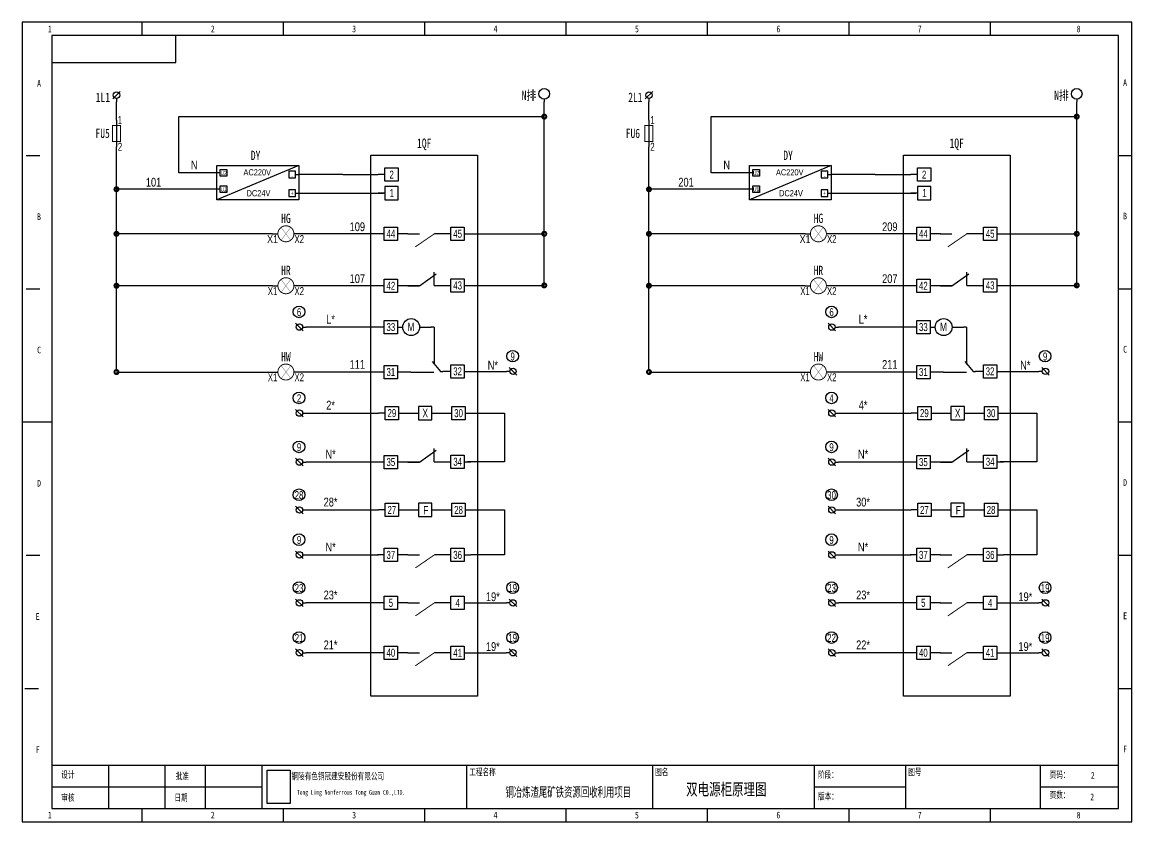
# Model space of a CAD drawing. Header units: millimetres. Extents: x 401220 to 2750366, y -101310 to 943175.
# Drawn here: x 1178820 to 1243186, y 174653 to 221053 of the extents above; entities that cross this region are included whole.
import ezdxf
from ezdxf.enums import TextEntityAlignment as Align

# ---------------------------------------------------------------- set-up
doc = ezdxf.new("R2010")
doc.units = ezdxf.units.MM
for name, color, linetype in [('CONNECT', 3, 'Continuous'), ('DIM', 1, 'Continuous'), ('TEXT', 4, 'Continuous')]:
    doc.layers.add(name, color=color, linetype=linetype)
doc.layers.add('SW', color=8, linetype='Continuous', lineweight=20)
doc.styles.add('IDQSTYLE', font='NSimSun.ttf', dxfattribs={"width": 0.7})
doc.styles.add('NERIN_ISOCP', font='simsun.ttf', dxfattribs={"width": 0.75})
doc.styles.get("Standard").update_dxf_attribs({"font": 'arial.ttf', "bigfont": 'hzdx.shx'})
doc.styles.add('标准', font='NSimSun.ttf', dxfattribs={"width": 0.667})

# ---------------------------------------------------------------- blocks, each defined once
blk = doc.blocks.new('SYMB2_M_PWF31')
at = {"color": 7}
for p, q in [((0, 0), (2, 0)), ((10, 0), (8, 0))]:
    blk.add_line(p, q, dxfattribs=at)
at = {"color": 7, "const_width": 0.35}
blk.add_lwpolyline([(2, 0, 1), (8, 0, 1), (2, 0, -0.185156)], format="xyb", dxfattribs=at)
at = {"color": 7, "const_width": 0.1}
for points in [[(6.8, 2.4), (3.2, -2.4)], [(3.2, 2.4), (6.8, -2.4)]]:
    blk.add_lwpolyline(points, dxfattribs=at)
blk = doc.blocks.new('SYMB2_M_PWF20')
at = {"color": 7}
blk.add_line((0, 0), (10, 0), dxfattribs=at)
at = {"color": 7, "const_width": 0.35}
blk.add_lwpolyline([(8, -1.5), (8, 1.5), (2, 1.5), (2, -1.5)], close=True, dxfattribs=at)
blk = doc.blocks.new('SYMB2_S_PWF27')
blk.add_line((-5, 0), (0, 0))
blk.add_lwpolyline([(-15, 5), (-5, 5), (-5, -5), (-15, -5)], close=True)
blk = doc.blocks.new('SYMB2_S_PWF30')
at = {"xscale": 0.5000000000000007, "yscale": 0.5000000000000007, "zscale": 0.5000000000000007, "rotation": 179.9999969295298}
blk.add_blockref('SYMB2_S_PWF27', (0, 0), dxfattribs=at)
blk = doc.blocks.new('SYMB2_S_PWF22a')
for p, q in [((1.41, 3.91), (-1.41, 1.09)), ((0, 1.3), (0, 0))]:
    blk.add_line(p, q)
blk.add_circle((0, 2.5), 1.2)
blk = doc.blocks.new('SYMB2_S_PWF15')
blk.add_line((0, 1), (0, 0))
blk.add_circle((0, 3), 2)
blk = doc.blocks.new('SYMB2_S_PWF23a')
for p, q in [((0, -1.3), (0, 0)), ((1.41, -1.09), (-1.41, -3.91))]:
    blk.add_line(p, q)
blk.add_circle((0, -2.5), 1.2)

msp = doc.modelspace()

# ---------------------------------------------------------------- linework, layer by layer
at = {"ltscale": 4}
for p, q in [((1185772.25921, 220271.63289), (1185772.25921, 221052.77035)), ((1193974.20256, 220271.63289), (1193974.20256, 221052.77035)), ((1202176.14591, 220271.63289), (1202176.14591, 221052.77035)), ((1210378.08926, 220271.63289), (1210378.08926, 221052.77035)), ((1218580.03261, 220271.63289), (1218580.03261, 221052.77035)), ((1226781.97596, 220271.63289), (1226781.97596, 221052.77035)), ((1234983.91931, 220271.63289), (1234983.91931, 221052.77035)), ((1187725.10287, 218709.35797), (1187725.10287, 220271.63289)), ((1180538.63822, 218709.35797), (1187725.10287, 218709.35797)), ((1179054.47704, 213319.50948), (1179835.6145, 213319.50948)), ((1242404.7252, 213319.50948), (1243185.86266, 213319.50948)), ((1179054.47704, 205586.24861), (1179835.6145, 205586.24861)), ((1242404.7252, 205586.24861), (1243185.86266, 205586.24861)), ((1178820.1358, 197852.98774), (1180538.63822, 197852.98774)), ((1242404.7252, 197852.98774), (1243185.86266, 197852.98774)), ((1179054.47704, 190119.72686), (1179835.6145, 190119.72686)), ((1242404.7252, 190119.72686), (1243185.86266, 190119.72686)), ((1178976.3633, 182386.46599), (1179757.50076, 182386.46599)), ((1242404.7252, 182386.46599), (1243185.86266, 182386.46599)), ((1180538.63822, 177933.98246), (1242404.7252, 177933.98246)), ((1183819.41556, 177933.98246), (1183819.41556, 175434.34258)), ((1187100.1929, 177933.98246), (1187100.1929, 175434.34258)), ((1189443.60529, 177933.98246), (1189443.60529, 175434.34258)), ((1192724.38263, 177933.98246), (1192724.38263, 175434.34258)), ((1204597.67205, 177933.98246), (1204597.67205, 175434.34258)), ((1215377.36902, 177933.98246), (1215377.36902, 175434.34258)), ((1224751.01856, 177933.98246), (1224751.01856, 175434.34258)), ((1230062.7533, 177933.98246), (1230062.7533, 175434.34258)), ((1237874.12792, 177933.98246), (1237874.12792, 175434.34258)), ((1180538.63822, 176684.16252), (1192724.38263, 176684.16252)), ((1224751.01856, 176684.16252), (1230062.7533, 176684.16252)), ((1237874.12792, 176684.16252), (1242404.7252, 176684.16252)), ((1185772.25921, 174653.20512), (1185772.25921, 175434.34258)), ((1193974.20256, 174653.20512), (1193974.20256, 175434.34258)), ((1202176.14591, 174653.20512), (1202176.14591, 175434.34258)), ((1210378.08926, 174653.20512), (1210378.08926, 175434.34258)), ((1218580.03261, 174653.20512), (1218580.03261, 175434.34258)), ((1226781.97596, 174653.20512), (1226781.97596, 175434.34258)), ((1234983.91931, 174653.20512), (1234983.91931, 175434.34258))]:
    msp.add_line(p, q, dxfattribs=at)
for p, q in [((1187904.24167, 212303.52451), (1187904.24167, 215572.91646)), ((1187904.24167, 215572.91646), (1209103.20632, 215572.91646)), ((1218792.50122, 212303.52451), (1218792.50122, 215572.91646)), ((1218792.50122, 215572.91646), (1239991.46588, 215572.91646)), ((1194864.88332, 212730.81021), (1190119.34428, 210745.50389)), ((1225753.14287, 212730.81021), (1221007.60384, 210745.50389)), ((1190119.34428, 212303.52451), (1187904.24167, 212303.52451)), ((1197414.07803, 212209.59472), (1194864.88332, 212209.59472)), ((1197414.07803, 212209.59472), (1199477.50612, 212209.59472)), ((1221007.60384, 212303.52451), (1218792.50122, 212303.52451)), ((1228302.33758, 212209.59472), (1225753.14287, 212209.59472)), ((1228302.33758, 212209.59472), (1230365.76567, 212209.59472)), ((1194864.88332, 211136.69888), (1199431.42964, 211136.51911)), ((1225753.14287, 211136.69888), (1230319.6892, 211136.51911)), ((1202720.25487, 205778.78139), (1202720.25487, 206538.24397)), ((1233608.51442, 205778.78139), (1233608.51442, 206538.24397)), ((1201865.09579, 205759.50697), (1201196.77406, 205759.50697)), ((1201196.77407, 205759.50697), (1201852.51798, 205759.507)), ((1202720.25487, 205778.78139), (1203686.84987, 205778.78129)), ((1232085.03362, 205759.50697), (1232740.77754, 205759.507)), ((1232753.35534, 205759.50697), (1232085.03362, 205759.50697)), ((1233608.51442, 205778.78139), (1234575.10942, 205778.78129)), ((1199431.60018, 203361.31428), (1195287.54053, 203361.49428)), ((1202713.69741, 203361.4242), (1202713.69741, 201188.38531)), ((1230319.85974, 203361.31428), (1226175.80009, 203361.49428)), ((1233601.95697, 203361.4242), (1233601.95697, 201188.38531)), ((1202606.84074, 201369.81342), (1203090.31924, 200791.27995)), ((1233495.1003, 201369.81342), (1233978.5788, 200791.27995)), ((1204848.03333, 200791.10023), (1206904.13457, 200791.10023)), ((1235736.29289, 200791.10023), (1237792.39413, 200791.10023)), ((1195287.54053, 198369.77601), (1199490.67089, 198369.77578)), ((1204907.10404, 198365.32379), (1206794.26294, 198365.32379)), ((1206794.26294, 198365.32379), (1206794.26294, 195547.80357)), ((1226175.80009, 198369.77601), (1230378.93044, 198369.77578)), ((1235795.36359, 198365.32379), (1237682.52249, 198365.32379)), ((1237682.52249, 198365.32379), (1237682.52249, 195547.80357)), ((1202720.25487, 195547.80407), (1202720.25487, 196307.26665)), ((1233608.51442, 195547.80407), (1233608.51442, 196307.26665)), ((1199431.42964, 195528.35), (1195287.36999, 195528.52999)), ((1201865.09579, 195528.52964), (1201196.77406, 195528.52964)), ((1201196.77407, 195528.52964), (1201852.51798, 195528.52968)), ((1202720.25487, 195547.80407), (1203686.84987, 195547.80396)), ((1206794.26294, 195547.80357), (1204654.03784, 195547.8038)), ((1230319.6892, 195528.35), (1226175.62954, 195528.52999)), ((1232085.03362, 195528.52964), (1232740.77754, 195528.52968)), ((1232753.35534, 195528.52964), (1232085.03362, 195528.52964)), ((1233608.51442, 195547.80407), (1234575.10942, 195547.80396)), ((1237682.52249, 195547.80357), (1235542.29739, 195547.8038)), ((1195287.54023, 192749.57423), (1199490.67058, 192749.57401)), ((1204906.71668, 192749.75378), (1206794.26294, 192749.75378)), ((1206794.26294, 192749.75378), (1206794.26294, 190142.00923)), ((1226175.79978, 192749.57423), (1230378.93014, 192749.57401)), ((1235794.97623, 192749.75378), (1237682.52249, 192749.75378)), ((1237682.52249, 192749.75378), (1237682.52249, 190142.00923)), ((1195287.54009, 190142.23538), (1199490.67045, 190142.23515)), ((1206794.26294, 190142.00923), (1204847.47543, 190142.00944)), ((1226175.79964, 190142.23538), (1230378.93, 190142.23515)), ((1237682.52249, 190142.00923), (1235735.73499, 190142.00944)), ((1199431.59933, 187357.56166), (1195287.53967, 187357.74166)), ((1204848.03189, 187357.33595), (1206904.13313, 187357.33595)), ((1230319.85888, 187357.56166), (1226175.79923, 187357.74166)), ((1235736.29145, 187357.33595), (1237792.39269, 187357.33595)), ((1199431.817, 184464.68381), (1195287.75735, 184464.86381)), ((1204847.47541, 184464.4581), (1206903.57666, 184464.4581)), ((1230320.07655, 184464.68381), (1226176.0169, 184464.86381)), ((1235735.73497, 184464.4581), (1237791.83621, 184464.4581))]:
    msp.add_line(p, q)
at = {"color": 7}
for p, q in [((1199431.42964, 211136.51911), (1199773.00314, 211136.51911)), ((1230319.6892, 211136.51911), (1230661.2627, 211136.51911)), ((1201185.1966, 208773.41423), (1201865.50362, 208773.41427)), ((1203692.22222, 208773.54812), (1202729.56454, 208773.54806)), ((1232073.45616, 208773.41423), (1232753.76318, 208773.41427)), ((1234580.48177, 208773.54812), (1233617.8241, 208773.54806)), ((1201873.46787, 203361.49399), (1202271.27624, 203361.49397)), ((1202271.27624, 203361.49397), (1202542.08888, 203361.49397)), ((1202713.69741, 203361.4242), (1202529.38516, 203361.49397)), ((1232761.72742, 203361.49399), (1233159.5358, 203361.49397)), ((1233159.5358, 203361.49397), (1233430.34843, 203361.49397)), ((1233601.95697, 203361.4242), (1233417.64471, 203361.49397)), ((1201364.90945, 200752.97867), (1200592.6131, 200752.97861)), ((1201364.90945, 200752.97867), (1202700.0379, 200752.97867)), ((1203090.31924, 200791.27995), (1203225.72556, 200791.27995)), ((1203687.40777, 200791.10036), (1203213.02184, 200791.27995)), ((1232253.16901, 200752.97867), (1231480.87266, 200752.97861)), ((1232253.16901, 200752.97867), (1233588.29745, 200752.97867)), ((1233978.5788, 200791.27995), (1234113.98511, 200791.27995)), ((1234575.66732, 200791.10036), (1234101.2814, 200791.27995)), ((1201185.1966, 190142.23503), (1201865.50362, 190142.23507)), ((1203692.22222, 190142.36892), (1202729.56454, 190142.36886)), ((1232073.45616, 190142.23503), (1232753.76318, 190142.23507)), ((1234580.48177, 190142.36892), (1233617.8241, 190142.36886)), ((1201185.1966, 187357.56154), (1201865.50362, 187357.56157)), ((1203692.22222, 187357.69543), (1202729.56454, 187357.69537)), ((1232073.45616, 187357.56154), (1232753.76318, 187357.56157)), ((1234580.48177, 187357.69543), (1233617.8241, 187357.69537)), ((1201185.1966, 184464.68369), (1201865.50362, 184464.68372)), ((1203692.22222, 184464.81758), (1202729.56454, 184464.81752)), ((1232073.45616, 184464.68369), (1232753.76318, 184464.68372)), ((1234580.48177, 184464.81758), (1233617.8241, 184464.81752))]:
    msp.add_line(p, q, dxfattribs=at)
at = {"ltscale": 2}
for p, q in [((1201863.36538, 205759.50697), (1202840.58394, 206447.94736)), ((1232751.62494, 205759.50697), (1233728.8435, 206447.94736)), ((1201863.36538, 195528.52964), (1202840.58394, 196216.97004)), ((1232751.62494, 195528.52964), (1233728.8435, 196216.97004))]:
    msp.add_line(p, q, dxfattribs=at)
at = {"ltscale": 4}
for points in [[(1178820.1358, 174653.20512), (1243185.86266, 174653.20512), (1243185.86266, 221052.77035), (1178820.1358, 221052.77035)], [(1180538.63822, 175434.34258), (1242404.7252, 175434.34258), (1242404.7252, 220271.63289), (1180538.63822, 220271.63289)]]:
    msp.add_lwpolyline(points, close=True, dxfattribs=at)
at = {"color": 7, "const_width": 232.12511}
for points in [[(1209045.17505, 215572.91646, 1), (1209161.2376, 215572.91646, 1)], [(1209045.17505, 215572.91646, 1), (1209161.2376, 215572.91646, 1)], [(1239933.4346, 215572.91646, 1), (1240049.49716, 215572.91646, 1)], [(1239933.4346, 215572.91646, 1), (1240049.49716, 215572.91646, 1)], [(1184230.85985, 211356.12903, 1), (1184346.9224, 211356.12903, 1)], [(1215119.1194, 211356.12903, 1), (1215235.18196, 211356.12903, 1)], [(1184230.85985, 208773.41436, 1), (1184346.9224, 208773.41436, 1)], [(1209045.17505, 208773.54819, 1), (1209161.2376, 208773.54819, 1)], [(1209045.17505, 208773.54819, 1), (1209161.2376, 208773.54819, 1)], [(1215119.1194, 208773.41436, 1), (1215235.18196, 208773.41436, 1)], [(1239933.4346, 208773.54819, 1), (1240049.49716, 208773.54819, 1)], [(1239933.4346, 208773.54819, 1), (1240049.49716, 208773.54819, 1)], [(1184230.85984, 205759.50709, 1), (1184346.9224, 205759.50709, 1)], [(1184230.85984, 205759.50709, 1), (1184346.9224, 205759.50709, 1)], [(1209045.17454, 205779.14058, 1), (1209161.2371, 205779.14058, 1)], [(1209045.17454, 205779.14058, 1), (1209161.2371, 205779.14058, 1)], [(1215119.1194, 205759.50709, 1), (1215235.18195, 205759.50709, 1)], [(1215119.1194, 205759.50709, 1), (1215235.18195, 205759.50709, 1)], [(1239933.43409, 205779.14058, 1), (1240049.49665, 205779.14058, 1)], [(1239933.43409, 205779.14058, 1), (1240049.49665, 205779.14058, 1)], [(1184231.03039, 200752.43943, 1), (1184347.09294, 200752.43943, 1)], [(1215119.28994, 200752.43943, 1), (1215235.3525, 200752.43943, 1)]]:
    msp.add_lwpolyline(points, format="xyb", close=True, dxfattribs=at)
for points in [[(1199044.55517, 213334.97002), (1205234.84684, 213334.97002), (1205234.84684, 181944.29543), (1199044.55517, 181944.29543)], [(1229932.81472, 213334.97002), (1236123.1064, 213334.97002), (1236123.1064, 181944.29543), (1229932.81472, 181944.29543)], [(1190119.34428, 212730.81021), (1194864.88332, 212730.81021), (1194864.88332, 210745.50389), (1190119.34428, 210745.50389)], [(1221007.60384, 212730.81021), (1225753.14287, 212730.81021), (1225753.14287, 210745.50389), (1221007.60384, 210745.50389)], [(1193030.01587, 177650.04085), (1194363.14301, 177650.04085), (1194363.14301, 175717.66543), (1193030.01587, 175717.66543)]]:
    msp.add_lwpolyline(points, close=True)
at = {"color": 7, "const_width": 54.16253}
for points in [[(1202729.56475, 208773.54806), (1201625.28427, 208016.8113)], [(1233617.8243, 208773.54806), (1232513.54383, 208016.8113)], [(1202729.56475, 190142.36886), (1201625.28427, 189385.6321)], [(1233617.8243, 190142.36886), (1232513.54383, 189385.6321)], [(1202729.56475, 187357.69537), (1201625.28427, 186600.95861)], [(1233617.8243, 187357.69537), (1232513.54383, 186600.95861)], [(1202729.56475, 184464.81752), (1201625.28427, 183708.08076)], [(1233617.8243, 184464.81752), (1232513.54383, 183708.08076)]]:
    msp.add_lwpolyline(points, dxfattribs=at)
for centre in [(1194878.71318, 204243.74424), (1225766.97273, 204243.74424), (1207269.0576, 201673.35017), (1238157.31715, 201673.35017), (1194878.71318, 199252.02597), (1225766.97273, 199252.02597), (1194878.54263, 196410.77995), (1225766.80219, 196410.77995), (1194878.71287, 193631.82419), (1225766.97243, 193631.82419), (1194878.71274, 191024.48534), (1225766.97229, 191024.48534), (1194878.71232, 188239.99162), (1207269.05616, 188239.58589), (1225766.97187, 188239.99162), (1238157.31571, 188239.58589), (1194878.92999, 185347.11377), (1207268.49968, 185346.70804), (1225767.18955, 185347.11377), (1238156.75923, 185346.70804)]:
    msp.add_circle(centre, 338.11477)
at = {"layer": 'CONNECT', "color": 7}
for p, q in [((1184288.89112, 215372.21617), (1184288.89112, 216430.54776)), ((1209103.20632, 205721.1093), (1209103.20632, 216430.54776)), ((1215177.15067, 215372.21617), (1215177.15067, 216430.54776)), ((1239991.46588, 205721.1093), (1239991.46588, 216430.54776)), ((1184288.89112, 210826.74298), (1184288.89112, 213824.71542)), ((1215177.15067, 210826.74298), (1215177.15067, 213824.71542)), ((1184289.06166, 200810.47071), (1184288.89112, 211788.04554)), ((1215177.32122, 200810.47071), (1215177.15067, 211788.04554)), ((1190119.34428, 211356.12903), (1184288.89113, 211356.12903)), ((1221007.60384, 211356.12903), (1215177.15068, 211356.12903)), ((1193343.78493, 208773.41435), (1184288.89113, 208773.41436)), ((1197391.2843, 208773.41436), (1194891.28568, 208773.41435)), ((1199431.817, 208773.41436), (1197391.2843, 208773.41436)), ((1204848.25015, 208773.54819), (1209103.20632, 208773.54819)), ((1224232.04449, 208773.41435), (1215177.15068, 208773.41436)), ((1228279.54385, 208773.41436), (1225779.54524, 208773.41435)), ((1230320.07655, 208773.41436), (1228279.54385, 208773.41436)), ((1235736.5097, 208773.54819), (1239991.46588, 208773.54819)), ((1193343.78493, 205759.50709), (1184288.89112, 205759.50709)), ((1197391.2843, 205759.50709), (1194891.28568, 205759.50709)), ((1199431.817, 205759.50709), (1197391.2843, 205759.50709)), ((1204848.24964, 205779.14058), (1209103.20582, 205779.14058)), ((1224232.04449, 205759.50709), (1215177.15068, 205759.50709)), ((1228279.54385, 205759.50709), (1225779.54524, 205759.50709)), ((1230320.07655, 205759.50709), (1228279.54385, 205759.50709)), ((1235736.5092, 205779.14058), (1239991.46537, 205779.14058)), ((1184289.06166, 200752.97867), (1193343.95538, 200752.97875)), ((1199431.98754, 200752.97867), (1194891.45613, 200752.97867)), ((1215177.32121, 200752.97867), (1224232.21494, 200752.97875)), ((1230320.2471, 200752.97867), (1225779.71569, 200752.97867))]:
    msp.add_line(p, q, dxfattribs=at)
at = {"layer": 'TEXT', "color": 7}
for p, q in [((1201196.77428, 208773.41423), (1200592.44256, 208773.4143)), ((1232085.03383, 208773.41423), (1231480.70212, 208773.4143)), ((1201196.77406, 205759.50697), (1200592.44235, 205759.50703)), ((1232085.03362, 205759.50697), (1231480.7019, 205759.50703)), ((1200592.6131, 203361.49399), (1200892.01251, 203361.49399)), ((1231480.87266, 203361.49399), (1231780.27207, 203361.49399)), ((1200651.29645, 198369.95494), (1201809.34858, 198369.8192)), ((1202583.09895, 198369.7313), (1203746.47847, 198369.59558)), ((1231539.556, 198369.95494), (1232697.60813, 198369.8192)), ((1233471.35851, 198369.7313), (1234634.73803, 198369.59558)), ((1201196.77406, 195528.52964), (1200592.44235, 195528.52971)), ((1232085.03362, 195528.52964), (1231480.7019, 195528.52971)), ((1200651.29645, 192749.57394), (1201808.96122, 192749.43821)), ((1202582.71159, 192749.70986), (1203746.47847, 192749.57413)), ((1231539.556, 192749.57394), (1232697.22077, 192749.43821)), ((1233470.97115, 192749.70986), (1234634.73803, 192749.57413)), ((1201196.77428, 190142.23503), (1200592.44256, 190142.2351)), ((1232085.03383, 190142.23503), (1231480.70212, 190142.2351)), ((1201196.77428, 187357.56153), (1200592.44256, 187357.5616)), ((1232085.03383, 187357.56153), (1231480.70212, 187357.5616)), ((1201196.77428, 184464.68369), (1200592.44256, 184464.68375)), ((1232085.03383, 184464.68369), (1231480.70212, 184464.68375))]:
    msp.add_line(p, q, dxfattribs=at)
for points in [[(1201809.34858, 197982.85611), (1202583.09895, 197982.85611), (1202583.09895, 198756.60649), (1201809.34858, 198756.60649)], [(1232697.60813, 197982.85611), (1233471.35851, 197982.85611), (1233471.35851, 198756.60649), (1232697.60813, 198756.60649)], [(1201808.96122, 192362.47512), (1202582.71159, 192362.47512), (1202582.71159, 193136.2255), (1201808.96122, 193136.2255)], [(1232697.22077, 192362.47512), (1233470.97115, 192362.47512), (1233470.97115, 193136.2255), (1232697.22077, 193136.2255)]]:
    msp.add_lwpolyline(points, close=True, dxfattribs=at)
for centre in [(1201382.74019, 203361.49399), (1232270.99975, 203361.49399)]:
    msp.add_circle(centre, 490.72768, dxfattribs=at)

# ---------------------------------------------------------------- block references
at = {"color": 7, "xscale": 154.750075197748, "yscale": 154.750075197748, "zscale": 154.750075197748}
for p in [(1184288.89112, 216430.54776), (1215177.15067, 216430.54776)]:
    msp.add_blockref('SYMB2_S_PWF22a', p, dxfattribs=at)
at = {"color": 7, "xscale": 154.7500751998593, "yscale": 154.7500751998593, "zscale": 154.7500751998593}
for p, rotation in [((1195287.54053, 203361.49428), 269.9999984637911), ((1226175.80009, 203361.49428), 269.9999984637911), ((1206904.13457, 200791.10023), 89.99999846379107), ((1237792.39413, 200791.10023), 89.99999846379107), ((1195287.54053, 198369.77601), 269.9999984637911), ((1226175.80009, 198369.77601), 269.9999984637911), ((1195287.36999, 195528.52999), 269.9999984637911), ((1226175.62954, 195528.52999), 269.9999984637911), ((1195287.54023, 192749.57423), 269.9999984637911), ((1226175.79978, 192749.57423), 269.9999984637911), ((1195287.54009, 190142.23538), 269.9999984637911), ((1226175.79964, 190142.23538), 269.9999984637911), ((1195287.53967, 187357.74166), 269.9999984637911), ((1206904.13313, 187357.33595), 89.99999846379107), ((1226175.79923, 187357.74166), 269.9999984637911), ((1237792.39269, 187357.33595), 89.99999846379107), ((1195287.75735, 184464.86381), 269.9999984637911), ((1206903.57666, 184464.4581), 89.99999846379107), ((1226176.0169, 184464.86381), 269.9999984637911), ((1237791.83621, 184464.4581), 89.99999846379107)]:
    msp.add_blockref('SYMB2_S_PWF23a', p, dxfattribs=dict(at, rotation=rotation))
at = {"layer": 'TEXT', "color": 7}
for name, p, xscale, yscale, zscale in [('SYMB2_S_PWF15', (1209103.20632, 216430.54776), 154.750075197748, 154.750075197748, 154.750075197748), ('SYMB2_S_PWF15', (1239991.46588, 216430.54776), 154.750075197748, 154.750075197748, 154.750075197748), ('SYMB2_S_PWF30', (1190119.34428, 212303.43463), 77.37503759887402, 77.37503759887402, 77.37503759887402), ('SYMB2_S_PWF30', (1199477.11876, 212209.41494), 154.750075197748, 154.750075197748, 154.750075197748), ('SYMB2_S_PWF30', (1221007.60384, 212303.43463), 77.37503759887402, 77.37503759887402, 77.37503759887402), ('SYMB2_S_PWF30', (1230365.37831, 212209.41494), 154.750075197748, 154.750075197748, 154.750075197748), ('SYMB2_S_PWF30', (1194865.077, 212209.50483), -77.37503759887402, 77.37503759992961, 77.3750376), ('SYMB2_S_PWF30', (1225753.33655, 212209.50483), -77.37503759887402, 77.37503759992961, 77.3750376), ('SYMB2_S_PWF30', (1190119.34428, 211356.03915), 77.37503759887402, 77.37503759887402, 77.37503759887402), ('SYMB2_S_PWF30', (1194865.077, 211136.60899), -77.37503759887402, 77.37503759992961, 77.3750376), ('SYMB2_S_PWF30', (1221007.60384, 211356.03915), 77.37503759887402, 77.37503759887402, 77.37503759887402), ('SYMB2_S_PWF30', (1225753.33655, 211136.60899), -77.37503759887402, 77.37503759992961, 77.3750376), ('SYMB2_M_PWF31', (1193343.78493, 208773.41435), 154.750075197748, 154.750075197748, 154.750075197748), ('SYMB2_M_PWF31', (1224232.04449, 208773.41435), 154.750075197748, 154.750075197748, 154.750075197748), ('SYMB2_S_PWF30', (1199431.42964, 208773.23458), 154.750075197748, 154.750075197748, 154.750075197748), ('SYMB2_S_PWF30', (1230319.6892, 208773.23458), 154.750075197748, 154.750075197748, 154.750075197748), ('SYMB2_M_PWF31', (1193343.78493, 205759.50709), 154.750075197748, 154.750075197748, 154.750075197748), ('SYMB2_S_PWF30', (1199431.42964, 205759.32732), 154.750075197748, 154.750075197748, 154.750075197748), ('SYMB2_M_PWF31', (1224232.04449, 205759.50709), 154.750075197748, 154.750075197748, 154.750075197748), ('SYMB2_S_PWF30', (1230319.6892, 205759.32732), 154.750075197748, 154.750075197748, 154.750075197748), ('SYMB2_S_PWF30', (1199431.60018, 203361.31428), 154.750075197748, 154.750075197748, 154.750075197748), ('SYMB2_S_PWF30', (1230319.85974, 203361.31428), 154.750075197748, 154.750075197748, 154.750075197748), ('SYMB2_S_PWF30', (1199431.60018, 200752.7989), 154.750075197748, 154.750075197748, 154.750075197748), ('SYMB2_S_PWF30', (1230319.85974, 200752.7989), 154.750075197748, 154.750075197748, 154.750075197748), ('SYMB2_S_PWF30', (1199490.28353, 198369.59601), 154.750075197748, 154.750075197748, 154.750075197748), ('SYMB2_S_PWF30', (1230378.54308, 198369.59601), 154.750075197748, 154.750075197748, 154.750075197748), ('SYMB2_S_PWF30', (1199431.42964, 195528.35), 154.750075197748, 154.750075197748, 154.750075197748), ('SYMB2_S_PWF30', (1230319.6892, 195528.35), 154.750075197748, 154.750075197748, 154.750075197748), ('SYMB2_S_PWF30', (1199490.28353, 192749.39423), 154.750075197748, 154.750075197748, 154.750075197748), ('SYMB2_S_PWF30', (1230378.54308, 192749.39423), 154.750075197748, 154.750075197748, 154.750075197748), ('SYMB2_S_PWF30', (1199431.42964, 190142.05538), 154.750075197748, 154.750075197748, 154.750075197748), ('SYMB2_S_PWF30', (1230319.6892, 190142.05538), 154.750075197748, 154.750075197748, 154.750075197748), ('SYMB2_S_PWF30', (1199431.42964, 187357.38189), 154.750075197748, 154.750075197748, 154.750075197748), ('SYMB2_S_PWF30', (1230319.6892, 187357.38189), 154.750075197748, 154.750075197748, 154.750075197748), ('SYMB2_S_PWF30', (1199431.42964, 184464.50404), 154.750075197748, 154.750075197748, 154.750075197748), ('SYMB2_S_PWF30', (1230319.6892, 184464.50404), 154.750075197748, 154.750075197748, 154.750075197748)]:
    msp.add_blockref(name, p, dxfattribs=dict(at, xscale=xscale, yscale=yscale, zscale=zscale))
for name, p, xscale, yscale, zscale, rotation in [('SYMB2_M_PWF20', (1184288.89112, 215372.21617), 154.7500751998599, 154.7500751998599, 154.7500751998599, 269.9999952183673), ('SYMB2_M_PWF20', (1215177.15067, 215372.21617), 154.7500751998599, 154.7500751998599, 154.7500751998599, 269.9999952183673), ('SYMB2_S_PWF30', (1199477.11881, 211136.3394), -154.7500751977482, 154.7500751998592, 154.7500752, 180.0000030736034), ('SYMB2_S_PWF30', (1230365.37837, 211136.3394), -154.7500751977482, 154.7500751998592, 154.7500752, 180.0000030736034), ('SYMB2_S_PWF30', (1204847.86279, 208773.36842), 154.7500751977482, 154.7500751977482, 154.7500751977482, 179.9999969264097), ('SYMB2_S_PWF30', (1235736.12235, 208773.36842), 154.7500751977482, 154.7500751977482, 154.7500751977482, 179.9999969264097), ('SYMB2_S_PWF30', (1204847.86279, 205778.96088), 154.7500751977482, 154.7500751977482, 154.7500751977482, 179.9999969264097), ('SYMB2_S_PWF30', (1235736.12235, 205778.96088), 154.7500751977482, 154.7500751977482, 154.7500751977482, 179.9999969264097), ('SYMB2_M_PWF31', (1194891.45613, 200752.97867), 154.7500751977482, 154.7500751977482, 154.7500751977482, 179.9999969264097), ('SYMB2_S_PWF30', (1204848.42069, 200791.28001), 154.7500751977482, 154.7500751977482, 154.7500751977482, 179.9999969264097), ('SYMB2_M_PWF31', (1225779.71569, 200752.97867), 154.7500751977482, 154.7500751977482, 154.7500751977482, 179.9999969264097), ('SYMB2_S_PWF30', (1235736.68025, 200791.28001), 154.7500751977482, 154.7500751977482, 154.7500751977482, 179.9999969264097), ('SYMB2_S_PWF30', (1204907.10404, 198365.32379), 154.7500751977482, 154.7500751977482, 154.7500751977482, 179.9999969264097), ('SYMB2_S_PWF30', (1235795.36359, 198365.32379), 154.7500751977482, 154.7500751977482, 154.7500751977482, 179.9999969264097), ('SYMB2_S_PWF30', (1204847.86279, 195547.98355), 154.7500751977482, 154.7500751977482, 154.7500751977482, 179.9999969264097), ('SYMB2_S_PWF30', (1235736.12235, 195547.98355), 154.7500751977482, 154.7500751977482, 154.7500751977482, 179.9999969264097), ('SYMB2_S_PWF30', (1204906.71668, 192749.75378), 154.7500751977482, 154.7500751977482, 154.7500751977482, 179.9999969264097), ('SYMB2_S_PWF30', (1235794.97623, 192749.75378), 154.7500751977482, 154.7500751977482, 154.7500751977482, 179.9999969264097), ('SYMB2_S_PWF30', (1204847.86279, 190142.18922), 154.7500751977482, 154.7500751977482, 154.7500751977482, 179.9999969264097), ('SYMB2_S_PWF30', (1235736.12235, 190142.18922), 154.7500751977482, 154.7500751977482, 154.7500751977482, 179.9999969264097), ('SYMB2_S_PWF30', (1204847.86279, 187357.51572), 154.7500751977482, 154.7500751977482, 154.7500751977482, 179.9999969264097), ('SYMB2_S_PWF30', (1235736.12235, 187357.51572), 154.7500751977482, 154.7500751977482, 154.7500751977482, 179.9999969264097), ('SYMB2_S_PWF30', (1204847.86279, 184464.63787), 154.7500751977482, 154.7500751977482, 154.7500751977482, 179.9999969264097), ('SYMB2_S_PWF30', (1235736.12235, 184464.63787), 154.7500751977482, 154.7500751977482, 154.7500751977482, 179.9999969264097)]:
    msp.add_blockref(name, p, dxfattribs=dict(at, xscale=xscale, yscale=yscale, zscale=zscale, rotation=rotation))

# ---------------------------------------------------------------- texts
at = {"style": 'IDQSTYLE', "width": 0.7}
for s, p in [('1', (1180421.4676, 220349.74664)), ('2', (1189873.23089, 220349.74664)), ('3', (1198075.17424, 220349.74664)), ('4', (1206277.11759, 220349.74664)), ('5', (1214479.06094, 220349.74664)), ('6', (1222681.00429, 220349.74664)), ('7', (1230882.94764, 220349.74664)), ('8', (1240100.36969, 220349.74664)), ('A', (1179796.55763, 217186.13992)), ('A', (1242795.29393, 217225.19679)), ('B', (1179796.55763, 209452.87905)), ('B', (1242795.29393, 209491.93592)), ('C', (1179796.55763, 201719.61817)), ('C', (1242795.29393, 201758.67505)), ('D', (1179796.55763, 193986.3573)), ('D', (1242795.29393, 194025.41417)), ('E', (1179718.44389, 186253.09643)), ('E', (1242795.29393, 186292.1533)), ('F', (1179718.44389, 178519.83556)), ('F', (1242795.29393, 178558.89243)), ('1', (1180421.4676, 174731.31887)), ('2', (1189873.23089, 174731.31887)), ('3', (1198075.17424, 174731.31887)), ('4', (1206277.11759, 174731.31887)), ('5', (1214479.06094, 174731.31887)), ('6', (1222681.00429, 174731.31887)), ('7', (1230882.94764, 174731.31887)), ('8', (1240100.36969, 174731.31887))]:
    msp.add_text(s, height=391.34987, dxfattribs=at).set_placement(p, align=Align.BOTTOM_CENTER)
for s, p in [('工程名称', (1204753.89954, 177230.95874)), ('图名', (1215533.59651, 177230.95874)), ('图号', (1230218.9808, 177230.95874)), ('设计', (1181085.43444, 177074.73125)), ('批准', (1187725.10287, 176996.6175)), ('阶段：', (1224985.3598, 177074.73125)), ('页码：', (1238420.92414, 177074.73125)), ('版本：', (1224985.3598, 175824.91131)), ('页数：', (1238420.92414, 175903.02506)), ('审核', (1181085.43444, 175746.79757)), ('日期', (1187646.98912, 175746.79757))]:
    msp.add_text(s, height=391.349868, dxfattribs=at).set_placement(p, align=Align.BOTTOM_LEFT)
for s, height, p in [('铜陵有色铜冠建安股份有限公司', 391.3498684, (1194444.58984, 177498.81426)), ('Tong Ling Nonferrous Tong Guan CO.,LTD.', 281.7719052, (1194757.04482, 176505.25116))]:
    msp.add_text(s, height=height, dxfattribs=at).set_placement(p, align=Align.TOP_LEFT)
for s, height, p in [('2', 391.34987, (1240920.56402, 177152.845)), ('双电源柜原理图', 697.83929, (1219666.02614, 176192.61575)), ('2', 391.34987, (1240889.3457, 175903.02506))]:
    msp.add_text(s, height=height, dxfattribs=at).set_placement(p, align=Align.CENTER)
at = {"layer": 'DIM', "color": 7, "width": 0.7}
for s, p in [('1', (1184366.26615, 215372.21617)), ('1', (1215254.52571, 215372.21617)), ('2', (1184366.26603, 213824.71542)), ('2', (1215254.52559, 213824.71542))]:
    msp.add_text(s, height=464.25023, dxfattribs=at).set_placement(p, align=Align.MIDDLE_LEFT)
at = {"layer": 'DIM', "color": 7, "width": 0.75}
for s, height, p in [('N', 510.67525, (1188796.95268, 212514.2343)), ('AC220V', 357.472674, (1192455.67039, 212162.7696)), ('N', 510.67525, (1219685.21224, 212514.2343)), ('AC220V', 357.472674, (1223343.92995, 212162.7696)), ('101', 510.675248, (1186439.31982, 211510.87911)), ('201', 510.675248, (1217327.57938, 211510.87911)), ('DC24V', 357.472674, (1192527.73367, 210950.11479)), ('DC24V', 357.472674, (1223415.99322, 210950.11479)), ('109', 510.675248, (1198260.35331, 208928.16443)), ('209', 510.675248, (1229148.61286, 208928.16443)), ('107', 510.675248, (1198260.35331, 205914.25717)), ('207', 510.675248, (1229148.61286, 205914.25717)), ('L*', 510.675248, (1196708.24354, 203562.76375)), ('L*', 510.675248, (1227596.5031, 203562.76375)), ('111', 510.675248, (1198260.52385, 200938.67876)), ('N*', 510.675248, (1206121.81465, 200892.93201)), ('211', 510.675248, (1229148.7834, 200938.67876)), ('N*', 510.675248, (1237010.07421, 200892.93201)), ('2*', 510.675248, (1196708.24354, 198571.04548)), ('4*', 510.675248, (1227596.5031, 198571.04548)), ('N*', 510.675248, (1196708.073, 195729.79946)), ('N*', 510.675248, (1227596.33256, 195729.79946)), ('28*', 510.675248, (1196708.24324, 192950.8437)), ('30*', 510.675248, (1227596.5028, 192950.8437)), ('N*', 510.675248, (1196708.2431, 190343.50485)), ('N*', 510.675248, (1227596.50266, 190343.50485)), ('23*', 510.675248, (1196708.24269, 187559.01113)), ('19*', 510.675248, (1206121.81321, 187459.16772)), ('23*', 510.675248, (1227596.50224, 187559.01113)), ('19*', 510.675248, (1237010.07277, 187459.16772)), ('21*', 510.675248, (1196708.46036, 184666.13328)), ('19*', 510.675248, (1206121.25674, 184566.28987)), ('22*', 510.675248, (1227596.71991, 184666.13328)), ('19*', 510.675248, (1237009.51629, 184566.28987))]:
    msp.add_text(s, height=height, dxfattribs=at).set_placement(p, align=Align.CENTER)
at = {"layer": 'DIM', "color": 7, "width": 0.7}
for s, height, p in [('U2', 232.125113, (1190506.21943, 212303.43463)), ('2', 464.25023, (1200250.86905, 212209.41494)), ('U2', 232.125113, (1221394.47898, 212303.43463)), ('2', 464.25023, (1231139.12861, 212209.41494)), ('-', 232.12511, (1194478.20185, 212129.33878)), ('-', 232.12511, (1225366.46141, 212129.33878)), ('U1', 232.125113, (1190506.21943, 211356.03915)), ('+', 232.12511, (1194478.20185, 211136.60899)), ('1', 464.25023, (1200265.90854, 211136.33944)), ('U1', 232.125113, (1221394.47898, 211356.03915)), ('+', 232.12511, (1225366.46141, 211136.60899)), ('1', 464.25023, (1231154.1681, 211136.33944)), ('44', 464.250226, (1200205.18002, 208773.23458)), ('45', 464.250226, (1204079.80068, 208773.23458)), ('44', 464.250226, (1231093.43957, 208773.23458)), ('45', 464.250226, (1234968.06024, 208773.23458)), ('42', 464.250226, (1200205.18002, 205759.32732)), ('43', 464.250226, (1204079.80068, 205778.82704)), ('42', 464.250226, (1231093.43957, 205759.32732)), ('43', 464.250226, (1234968.06024, 205778.82704)), ('6', 464.25023, (1194879.28167, 204223.71323)), ('6', 464.25023, (1225767.54123, 204223.71323)), ('33', 464.250226, (1200205.35056, 203361.31428)), ('M', 493.67317, (1201371.04824, 203374.44629)), ('33', 464.250226, (1231093.61011, 203361.31428)), ('M', 493.67317, (1232259.3078, 203374.44629)), ('9', 464.25023, (1207269.62609, 201653.31916)), ('9', 464.25023, (1238157.88565, 201653.31916)), ('31', 464.250226, (1200205.35056, 200752.7989)), ('32', 464.250226, (1204074.67031, 200791.28005)), ('31', 464.250226, (1231093.61011, 200752.7989)), ('32', 464.250226, (1234962.92987, 200791.28005)), ('2', 464.25023, (1194879.28167, 199231.99496)), ('4', 464.25023, (1225767.54123, 199231.99496)), ('29', 464.250226, (1200264.0339, 198369.59601)), ('X', 493.67317, (1202198.63389, 198370.92333)), ('30', 464.250226, (1204133.35366, 198365.32383)), ('29', 464.250226, (1231152.29346, 198369.59601)), ('X', 493.67317, (1233086.89344, 198370.92333)), ('30', 464.250226, (1235021.61322, 198365.32383)), ('9', 464.25023, (1194879.11113, 196390.74894)), ('9', 464.25023, (1225767.37069, 196390.74894)), ('35', 464.250226, (1200205.18002, 195528.35)), ('34', 464.250226, (1204079.80068, 195547.84972)), ('35', 464.250226, (1231093.43957, 195528.35)), ('34', 464.250226, (1234968.06024, 195547.84972)), ('28', 464.250226, (1194879.28137, 193611.79318)), ('30', 464.250226, (1225767.54093, 193611.79318)), ('27', 464.250226, (1200264.0339, 192749.39423)), ('F', 493.67317, (1202236.13936, 192737.0119)), ('28', 464.250226, (1204132.9663, 192749.75382)), ('27', 464.250226, (1231152.29346, 192749.39423)), ('F', 493.67317, (1233124.39892, 192737.0119)), ('28', 464.250226, (1235021.22586, 192749.75382)), ('9', 464.25023, (1194879.28123, 191004.45433)), ('9', 464.25023, (1225767.54079, 191004.45433)), ('37', 464.250226, (1200205.18002, 190142.05538)), ('36', 464.250226, (1204079.80068, 190142.05538)), ('37', 464.250226, (1231093.43957, 190142.05538)), ('36', 464.250226, (1234968.06024, 190142.05538)), ('23', 464.250226, (1194879.28082, 188219.96061)), ('19', 464.250226, (1207269.62465, 188219.55488)), ('23', 464.250226, (1225767.54037, 188219.96061)), ('19', 464.250226, (1238157.88421, 188219.55488)), ('5', 464.25023, (1200205.18002, 187357.38189)), ('4', 464.25023, (1204079.80068, 187357.38189)), ('5', 464.25023, (1231093.43957, 187357.38189)), ('4', 464.25023, (1234968.06024, 187357.38189)), ('21', 464.250226, (1194879.49849, 185327.08276)), ('19', 464.250226, (1207269.06817, 185326.67703)), ('22', 464.250226, (1225767.75804, 185327.08276)), ('19', 464.250226, (1238157.32773, 185326.67703)), ('40', 464.250226, (1200205.18002, 184464.50404)), ('41', 464.250226, (1204079.80068, 184464.50404)), ('40', 464.250226, (1231093.43957, 184464.50404)), ('41', 464.250226, (1234968.06024, 184464.50404))]:
    msp.add_text(s, height=height, dxfattribs=at).set_placement(p, align=Align.MIDDLE)
at = {"layer": 'DIM', "color": 7}
for s, width, p in [('X1', 0.8, (1193343.78493, 208696.03932)), ('X2', 0.7, (1194891.28568, 208696.03932)), ('X1', 0.8, (1224232.04449, 208696.03932)), ('X2', 0.7, (1225779.54524, 208696.03932)), ('X1', 0.7, (1193343.78493, 205682.13205)), ('X2', 0.7, (1194891.28568, 205682.13205)), ('X1', 0.7, (1224232.04449, 205682.13205)), ('X2', 0.7, (1225779.54524, 205682.13205)), ('X1', 0.7, (1193343.95538, 200675.60372)), ('X2', 0.7, (1194891.45613, 200675.60363)), ('X1', 0.7, (1224232.21494, 200675.60372)), ('X2', 0.7, (1225779.71569, 200675.60363))]:
    msp.add_text(s, height=464.250226, dxfattribs=dict(at, width=width)).set_placement(p, align=Align.TOP_CENTER)
at = {"layer": 'DIM', "color": 7, "char_height": 541.625263, "style": 'NERIN_ISOCP'}
for s, insert, attachment_point in [('1L1', (1183915.29139, 216694.72266), 6), ('N排', (1208638.9561, 216778.73543), 6), ('2L1', (1214803.55094, 216694.72266), 6), ('N排', (1239527.21565, 216778.73543), 6), ('FU5', (1183902.0158, 214598.46579), 6), ('FU6', (1214659.15887, 214598.46579), 6), ('1QF', (1202139.70337, 213624.98187), 8), ('1QF', (1233027.96292, 213624.98187), 8), ('DY', (1192358.42364, 213054.67866), 8), ('DY', (1223246.6832, 213054.67866), 8), ('HG', (1194117.53531, 209392.41466), 8), ('HG', (1225005.79486, 209392.41466), 8), ('HR', (1194117.53531, 206378.50739), 8), ('HR', (1225005.79486, 206378.50739), 8), ('HW', (1194117.70576, 201371.97906), 8), ('HW', (1225005.96531, 201371.97906), 8)]:
    msp.add_mtext(s, dxfattribs=dict(at, insert=insert, attachment_point=attachment_point))
at = {"layer": 'SW', "color": 4, "linetype": 'Continuous', "lineweight": 25, "style": '标准', "width": 0.62}
msp.add_text('铜冶炼渣尾矿铁资源回收利用项目', height=560, dxfattribs=at).set_placement((1210495.62924, 176105.73586), align=Align.CENTER)

doc.saveas('drawing.dxf')
